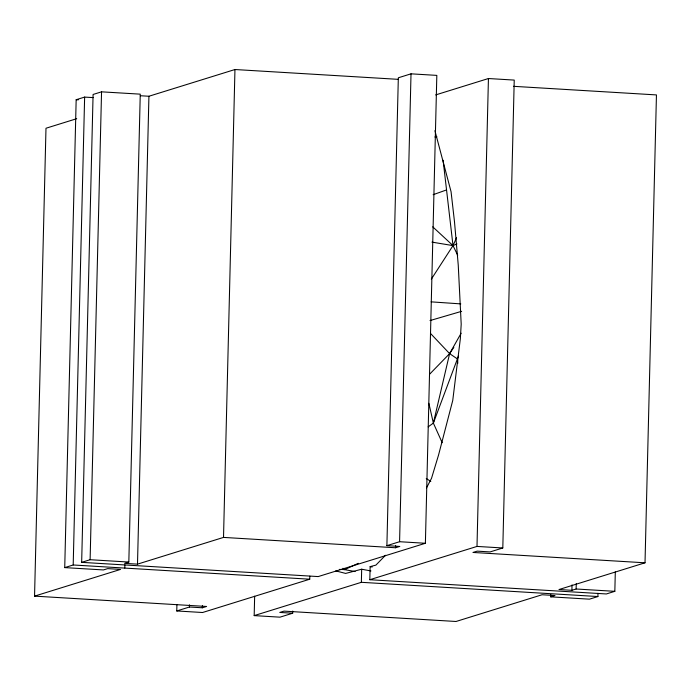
<?xml version="1.0" encoding="UTF-8"?>
<svg xmlns="http://www.w3.org/2000/svg" width="691" height="691" viewBox="0 0 691 691"><rect width="100%" height="100%" fill="white"/><g stroke="black" fill="none" stroke-linecap="round" stroke-linejoin="round"><path stroke-width="1.04" d="M176.922 604.487L176.766 610.956L189.455 607.009L202.359 607.786L206.592 606.473L34.55 596.126L45.986 128.241L76.71 118.697M34.55 596.126L120.571 569.401L107.675 568.624L103.443 569.937L64.729 567.605L76.165 99.72L84.63 97.094L93.233 97.612M64.729 567.605L73.194 564.979L84.63 97.094M81.659 562.353L93.086 94.46L101.551 91.834L140.256 94.157L128.828 562.051L124.596 563.364L137.5 564.141L223.521 537.408L395.563 547.756L399.787 546.443L386.891 545.665L398.327 77.781L411.015 73.833L436.824 75.388L425.388 543.273L318.205 576.579L81.659 562.353L90.115 559.719L128.828 562.051M90.115 559.719L101.551 91.834M124.803 568.08L124.881 564.849M137.5 564.141L148.928 96.248L234.957 69.523L398.396 79.353M189.455 607.009L189.507 604.858M202.359 607.786L202.411 605.636M223.521 537.408L234.957 69.523M292.734 611.069L292.682 613.219L279.985 617.167L254.184 615.612L254.651 596.203M176.766 610.956L202.567 612.511L309.749 579.205L309.818 576.182M254.184 615.612L361.358 582.314L361.678 569.22L370.963 570.956M615.31 571.923L614.835 591.323L606.37 593.958L369.815 579.723L370.143 566.629L375.895 565.126L385.509 555.262M395.563 547.756L395.615 545.596M386.891 545.665L399.579 541.718L411.015 73.833M369.815 579.723L476.997 546.426L488.433 78.532L514.234 80.087L502.806 547.972L490.109 551.919L477.205 551.142L472.972 552.455L645.014 562.802L656.45 94.917L513.439 86.315M597.991 593.301L597.914 596.54L589.449 599.166L550.744 596.843L550.796 594.683M645.014 562.802L558.993 589.535L571.898 590.313L572.027 584.923M571.898 590.313L576.121 589L576.259 583.61M442.197 442.706L433.369 423.099L449.616 353.628L461.139 333.2M458.53 355.908L433.369 423.099L428.135 426.874M431.331 279.147L453.011 245.607L456.544 237.73M426.537 487.837L431.521 478.31L438.552 455.041L452.743 400.46L460.336 338.797L461.199 324.157L458.254 265.189L454.497 221.811L451.068 191.735L434.907 130.668M453.823 347.366L449.616 353.628L429.56 374.263M358.258 563.312L344.602 569.634L339.359 569.401M431.953 242.118L453.011 245.607L456.958 243.949M433.145 194.698L446.334 189.999M550.744 596.843L554.968 595.521L542.072 594.752L456.043 621.477L284.01 611.129L279.777 612.442L292.682 613.219M435.65 94.917L488.433 78.532M430.027 320.564L461.648 311.313M361.678 569.22L345.647 573.418L335.748 570.896M434.864 136.991L436.876 136.758M140.333 95.738L148.928 96.248M76.165 99.72L78.316 99.849M399.579 541.718L425.388 543.273M476.997 546.426L502.806 547.972M576.121 589L614.835 591.323M73.194 564.979L309.749 579.205M361.358 582.314L597.914 596.54M431.08 301.855L460.811 303.893M355.131 571.552L344.602 569.634L342.995 568.287M370.143 566.629L372.199 567.017M426.252 478.543L430.813 481.394M432.739 226.838L453.011 245.607L457.692 255.247M430.433 333.373L449.616 353.628L457.433 358.94L457.822 363.216M428.852 403.302L433.369 423.099M443.104 160.269L453.011 245.607"/></g></svg>
